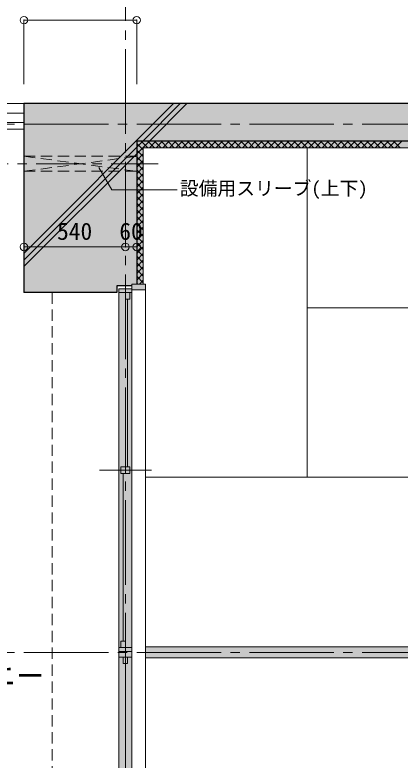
# Model space of a CAD drawing. Units: millimetres at full size, sheet at 1:50. Extents: x -9674 to 9699, y -6794 to 6791.
# Drawn here: x -7341 to -5290, y -54 to 3911 of the extents above; entities that cross this region are included whole.
import ezdxf
from ezdxf.enums import TextEntityAlignment as Align

# ---------------------------------------------------------------- set-up
doc = ezdxf.new("R2010")
doc.units = ezdxf.units.MM
doc.header["$LTSCALE"] = 50
doc.header["$PDMODE"] = 32
doc.header["$PDSIZE"] = 40
for name, pattern in [('CHAIN1', [8, 5, -1, 1, -1]), ('CHAIN2', [12, 9, -1, 1, -1]), ('DASHED1', [1.8, 1.2, -0.6])]:
    doc.linetypes.add(name, pattern=pattern)
for name, color, linetype, lineweight in [('1-0_芯', 2, 'DASHED1', 25), ('1-1_躯体', 2, 'Continuous', 25), ('1-2_間仕切', 3, 'Continuous', 18), ('1-3_建具', 3, 'Continuous', 18), ('1-4_仕上げ', 4, 'Continuous', 9), ('1-6_ﾊﾞﾙｺﾆｰ・階段', 4, 'Continuous', 9), ('1-7_その他', 7, 'DASHED1', 9), ('1-8_ハッチ', 4, 'Continuous', 9), ('1-A_文字', 7, 'Continuous', 9), ('1-B_寸法', 7, 'Continuous', 9), ('1-C_梁', 7, 'DASHED1', 9), ('4-F', 4, 'Continuous', 9)]:
    doc.layers.add(name, color=color, linetype=linetype, lineweight=lineweight)
for name, color, linetype in [('4-0', 1, 'Continuous'), ('4-1', 2, 'Continuous'), ('4-2', 4, 'Continuous')]:
    doc.layers.add(name, color=color, linetype=linetype)
doc.styles.add('ＭＳ ゴシック', font='')
doc.styles.get('ＭＳ ゴシック').set_extended_font_data('MS Gothic')

msp = doc.modelspace()

# ---------------------------------------------------------------- linework, layer by layer
at = {"layer": '1-0_芯', "color": 7, "linetype": 'CHAIN2', "lineweight": 9}
for p, q in [((-6752.5, 4329.12), (-6752.5, -3890.88)), ((-8492.5, 3329.12), (8517.5, 3329.12)), ((-8492.5, 519.12), (3087.5, 519.12))]:
    msp.add_line(p, q, dxfattribs=at)
at = {"layer": '1-1_躯体'}
for p, q in [((-6692.5, 3239.12), (-6692.5, 2479.12)), ((-3092.5, 3239.12), (-6692.5, 3239.12)), ((-6717.5, 2469.12), (-6797.5, 2469.12)), ((-6797.5, 2469.12), (-6797.5, 2434.12)), ((-6797.5, 2434.12), (-7292.5, 2434.12))]:
    msp.add_line(p, q, dxfattribs=at)
msp.add_lwpolyline([(6707.5, 3439.12), (-7292.5, 3439.12), (-7292.5, 2434.12)], dxfattribs=at)
at = {"layer": '1-2_間仕切'}
for p, q in [((-6645.5, 549.12), (-4912.5, 549.12)), ((-6645.5, 489.12), (-4912.5, 489.12))]:
    msp.add_line(p, q, dxfattribs=at)
at = {"layer": '1-3_建具', "color": 7, "lineweight": 9}
for p, q in [((-6787.5, 2454.12), (-6787.5, 2419.12)), ((-6787.5, 2454.12), (-6717.5, 2454.12)), ((-6717.5, 2434.12), (-6787.5, 2434.12)), ((-6787.5, 2419.12), (-6787.5, 559.12)), ((-6717.5, 2419.12), (-6717.5, 2454.12)), ((-6717.5, 2419.12), (-6717.5, 559.12)), ((-6645.5, -2010.88), (-6645.5, 2449.12)), ((-6890.98, 1489.12), (-6614.02, 1489.12)), ((-6787.5, 479.12), (-6787.5, 559.12)), ((-6717.5, 559.12), (-6717.5, 479.12)), ((-6717.5, 544.12), (-6787.5, 544.12)), ((-6787.5, 524.12), (-6717.5, 524.12)), ((-6717.5, 494.12), (-6787.5, 494.12)), ((-6787.5, 479.12), (-6787.5, -200.88)), ((-6717.5, 479.12), (-6717.5, -200.88))]:
    msp.add_line(p, q, dxfattribs=at)
at = {"layer": '1-3_建具'}
for p, q in [((-6752.5, 2399.12), (-6752.5, 2434.12)), ((-6728.5, 2399.12), (-6728.5, 2434.12)), ((-6728.5, 2399.12), (-6752.5, 2399.12)), ((-6740.5, 2399.12), (-6740.5, 1506.62)), ((-6776.5, 1471.62), (-6776.5, 1506.62)), ((-6728.5, 1471.62), (-6776.5, 1471.62)), ((-6764.5, 1471.62), (-6764.5, 579.12)), ((-6752.5, 1471.62), (-6752.5, 1506.62)), ((-6752.5, 579.12), (-6776.5, 579.12)), ((-6776.5, 579.12), (-6776.5, 544.12)), ((-6752.5, 579.12), (-6752.5, 544.12)), ((-6764.5, 459.12), (-6764.5, 494.12)), ((-6740.5, 459.12), (-6740.5, 494.12)), ((-6740.5, 459.12), (-6764.5, 459.12)), ((-6752.5, 459.12), (-6752.5, -180.88))]:
    msp.add_line(p, q, dxfattribs=at)
for points in [[(-6645.5, 2479.12), (-6645.5, 2449.12), (-6717.5, 2449.12)], [(-6645.5, 2479.12), (-6717.5, 2479.12), (-6717.5, 2449.12)], [(-6728.5, 1471.62), (-6728.5, 1506.62), (-6776.5, 1506.62)]]:
    msp.add_lwpolyline(points, dxfattribs=at)
at = {"layer": '1-4_仕上げ'}
for p, q in [((-5785, 3204.12), (-5785, 1450.79)), ((-5785, 2352.45), (-4040, 2352.45)), ((-6645.5, 1450.79), (-3177.5, 1450.79))]:
    msp.add_line(p, q, dxfattribs=at)
at = {"layer": '1-6_ﾊﾞﾙｺﾆｰ・階段', "color": 7}
for p, q in [((-8192.5, 3389.12), (-7292.5, 3389.12)), ((-8142.5, 3339.12), (-7292.5, 3339.12)), ((-8107.5, 3304.12), (-7292.5, 3304.12))]:
    msp.add_line(p, q, dxfattribs=at)
msp.add_lwpolyline([(-8242.5, -2064.88), (-8242.5, 3439.12), (-7292.5, 3439.12)], dxfattribs=at)
at = {"layer": '1-7_その他'}
for p, q in [((-7292.5, 3159.12), (-6692.5, 3159.12)), ((-7292.5, 3159.12), (-6692.5, 3079.12)), ((-7292.5, 3079.12), (-6692.5, 3159.12)), ((-7292.5, 3079.12), (-6692.5, 3079.12))]:
    msp.add_line(p, q, dxfattribs=at)
at = {"layer": '1-7_その他', "linetype": 'CHAIN1'}
msp.add_line((-6577.5, 3119.12), (-7392.5, 3119.12), dxfattribs=at)
at = {"layer": '1-8_ハッチ'}
for p, q in [((-7292.5, 2642.35), (-6495.73, 3439.12)), ((-6660.37, 3239.12), (-6460.37, 3439.12)), ((-6625.02, 3239.12), (-6425.02, 3439.12)), ((-6692.5, 3171.64), (-6625.02, 3239.12)), ((-6692.5, 3206.99), (-6660.37, 3239.12)), ((-6692.5, 3227.68), (-6657.5, 3192.68)), ((-6668.59, 3239.12), (-6633.59, 3204.12)), ((-6633.23, 3239.12), (-6598.23, 3204.12)), ((-6624.66, 3204.12), (-6589.66, 3239.12)), ((-6597.88, 3239.12), (-6562.88, 3204.12)), ((-6589.31, 3204.12), (-6554.31, 3239.12)), ((-6562.52, 3239.12), (-6527.52, 3204.12)), ((-6553.95, 3204.12), (-6518.95, 3239.12)), ((-6527.17, 3239.12), (-6492.17, 3204.12)), ((-6518.6, 3204.12), (-6483.6, 3239.12)), ((-6491.81, 3239.12), (-6456.81, 3204.12)), ((-6483.24, 3204.12), (-6448.24, 3239.12)), ((-6456.46, 3239.12), (-6421.46, 3204.12)), ((-6447.89, 3204.12), (-6412.89, 3239.12)), ((-6421.1, 3239.12), (-6386.1, 3204.12)), ((-6412.53, 3204.12), (-6377.53, 3239.12)), ((-6385.75, 3239.12), (-6350.75, 3204.12)), ((-6377.18, 3204.12), (-6342.18, 3239.12)), ((-6350.39, 3239.12), (-6315.39, 3204.12)), ((-6341.82, 3204.12), (-6306.82, 3239.12)), ((-6315.04, 3239.12), (-6280.04, 3204.12)), ((-6306.47, 3204.12), (-6271.47, 3239.12)), ((-6279.68, 3239.12), (-6244.68, 3204.12)), ((-6271.11, 3204.12), (-6236.11, 3239.12)), ((-6244.32, 3239.12), (-6209.32, 3204.12)), ((-6235.75, 3204.12), (-6200.75, 3239.12)), ((-6208.97, 3239.12), (-6173.97, 3204.12)), ((-6200.4, 3204.12), (-6165.4, 3239.12)), ((-6173.61, 3239.12), (-6138.61, 3204.12)), ((-6165.04, 3204.12), (-6130.04, 3239.12)), ((-6138.26, 3239.12), (-6103.26, 3204.12)), ((-6129.69, 3204.12), (-6094.69, 3239.12)), ((-6102.9, 3239.12), (-6067.9, 3204.12)), ((-6094.33, 3204.12), (-6059.33, 3239.12)), ((-6067.55, 3239.12), (-6032.55, 3204.12)), ((-6058.98, 3204.12), (-6023.98, 3239.12)), ((-6032.19, 3239.12), (-5997.19, 3204.12)), ((-6023.62, 3204.12), (-5988.62, 3239.12)), ((-5996.84, 3239.12), (-5961.84, 3204.12)), ((-5988.27, 3204.12), (-5953.27, 3239.12)), ((-5961.48, 3239.12), (-5926.48, 3204.12)), ((-5952.91, 3204.12), (-5917.91, 3239.12)), ((-5926.13, 3239.12), (-5891.13, 3204.12)), ((-5917.56, 3204.12), (-5882.56, 3239.12)), ((-5890.77, 3239.12), (-5855.77, 3204.12)), ((-5882.2, 3204.12), (-5847.2, 3239.12)), ((-5855.42, 3239.12), (-5820.42, 3204.12)), ((-5846.85, 3204.12), (-5811.85, 3239.12)), ((-5820.06, 3239.12), (-5785.06, 3204.12)), ((-5811.49, 3204.12), (-5776.49, 3239.12)), ((-5784.71, 3239.12), (-5749.71, 3204.12)), ((-5776.14, 3204.12), (-5741.14, 3239.12)), ((-5749.35, 3239.12), (-5714.35, 3204.12)), ((-5740.78, 3204.12), (-5705.78, 3239.12)), ((-5713.99, 3239.12), (-5678.99, 3204.12)), ((-5705.42, 3204.12), (-5670.42, 3239.12)), ((-5678.64, 3239.12), (-5643.64, 3204.12)), ((-5670.07, 3204.12), (-5635.07, 3239.12)), ((-5643.28, 3239.12), (-5608.28, 3204.12)), ((-5634.71, 3204.12), (-5599.71, 3239.12)), ((-5607.93, 3239.12), (-5572.93, 3204.12)), ((-5599.36, 3204.12), (-5564.36, 3239.12)), ((-5572.57, 3239.12), (-5537.57, 3204.12)), ((-5564, 3204.12), (-5529, 3239.12)), ((-5537.22, 3239.12), (-5502.22, 3204.12)), ((-5528.65, 3204.12), (-5493.65, 3239.12)), ((-5501.86, 3239.12), (-5466.86, 3204.12)), ((-5493.29, 3204.12), (-5458.29, 3239.12)), ((-5466.51, 3239.12), (-5431.51, 3204.12)), ((-5457.94, 3204.12), (-5422.94, 3239.12)), ((-5431.15, 3239.12), (-5396.15, 3204.12)), ((-5422.58, 3204.12), (-5387.58, 3239.12)), ((-5395.8, 3239.12), (-5360.8, 3204.12)), ((-5387.23, 3204.12), (-5352.23, 3239.12)), ((-5360.44, 3239.12), (-5325.44, 3204.12)), ((-5351.87, 3204.12), (-5316.87, 3239.12)), ((-5325.09, 3239.12), (-5290.09, 3204.12)), ((-5316.52, 3204.12), (-5281.52, 3239.12)), ((-7292.5, 2606.99), (-6692.5, 3206.99)), ((-6692.5, 3192.32), (-6657.5, 3157.32)), ((-7292.5, 2571.64), (-6692.5, 3171.64)), ((-6692.5, 3136.28), (-6657.5, 3171.28)), ((-6692.5, 3156.97), (-6657.5, 3121.97)), ((-6692.5, 3100.93), (-6657.5, 3135.93)), ((-6692.5, 3121.61), (-6657.5, 3086.61)), ((-6692.5, 3065.57), (-6657.5, 3100.57)), ((-6692.5, 3086.26), (-6657.5, 3051.26)), ((-6692.5, 3030.22), (-6657.5, 3065.22)), ((-6692.5, 3050.9), (-6657.5, 3015.9)), ((-6692.5, 2994.86), (-6657.5, 3029.86)), ((-6692.5, 3015.54), (-6657.5, 2980.54)), ((-6692.5, 2959.51), (-6657.5, 2994.51)), ((-6692.5, 2980.19), (-6657.5, 2945.19)), ((-6692.5, 2924.15), (-6657.5, 2959.15)), ((-6692.5, 2944.83), (-6657.5, 2909.83)), ((-6692.5, 2888.8), (-6657.5, 2923.8)), ((-6692.5, 2909.48), (-6657.5, 2874.48)), ((-6692.5, 2853.44), (-6657.5, 2888.44)), ((-6692.5, 2874.12), (-6657.5, 2839.12)), ((-6692.5, 2818.09), (-6657.5, 2853.09)), ((-6692.5, 2838.77), (-6657.5, 2803.77)), ((-6692.5, 2782.73), (-6657.5, 2817.73)), ((-6692.5, 2803.41), (-6657.5, 2768.41)), ((-6692.5, 2747.38), (-6657.5, 2782.38)), ((-6692.5, 2768.06), (-6657.5, 2733.06)), ((-6692.5, 2712.02), (-6657.5, 2747.02)), ((-6692.5, 2732.7), (-6657.5, 2697.7)), ((-6692.5, 2676.66), (-6657.5, 2711.66)), ((-6692.5, 2697.35), (-6657.5, 2662.35)), ((-6692.5, 2641.31), (-6657.5, 2676.31)), ((-6692.5, 2661.99), (-6657.5, 2626.99)), ((-6692.5, 2605.95), (-6657.5, 2640.95)), ((-6692.5, 2626.64), (-6657.5, 2591.64)), ((-6692.5, 2570.6), (-6657.5, 2605.6)), ((-6692.5, 2591.28), (-6657.5, 2556.28)), ((-6692.5, 2535.24), (-6657.5, 2570.24)), ((-6692.5, 2555.93), (-6657.5, 2520.93)), ((-6692.5, 2499.89), (-6657.5, 2534.89)), ((-6692.5, 2520.57), (-6657.5, 2485.57)), ((-6677.91, 2479.12), (-6657.5, 2499.53)), ((-6692.5, 2485.21), (-6686.41, 2479.12))]:
    msp.add_line(p, q, dxfattribs=at)
msp.add_lwpolyline([(-3092.5, 3204.12), (-6657.5, 3204.12), (-6657.5, 2479.12)], dxfattribs=at)
at = {"layer": '1-A_文字'}
msp.add_lwpolyline([(-6893.5, 3099.61), (-6824.36, 2979.87), (-6476.53, 2979.87)], dxfattribs=at)
at = {"layer": '1-B_寸法'}
for p, q in [((-7292.5, 3883.43), (-7292.5, 3543.23)), ((-7292.5, 3883.43), (-6692.5, 3883.43)), ((-6692.5, 3883.43), (-6692.5, 3543.23)), ((-6752.5, 2676.66), (-7292.5, 2676.66)), ((-6692.5, 2676.66), (-6752.5, 2676.66))]:
    msp.add_line(p, q, dxfattribs=at)
at = {"layer": '1-B_寸法', "color": 3}
for p in [(-7292.5, 3883.43), (-6692.5, 3883.43), (-7292.5, 2676.66), (-6752.5, 2676.66), (-6692.5, 2676.66)]:
    msp.add_point(p, dxfattribs=at)
at = {"layer": '1-C_梁'}
msp.add_line((-7142.5, 2434.12), (-7142.5, -1995.88), dxfattribs=at)
at = {"layer": '4-0'}
for points in [[(-7292.5, 3439.12), (-7292.5, 2434.12), (-6797.5, 2434.12)], [(-7292.5, 3439.12), (-6797.5, 2434.12), (-6797.5, 2469.12)], [(-7292.5, 3439.12), (-6797.5, 2469.12), (-6717.5, 2469.12)], [(-7292.5, 3439.12), (-6717.5, 2469.12), (-6717.5, 2479.12)], [(-7292.5, 3439.12), (-6717.5, 2479.12), (-6692.5, 2479.12)], [(-7292.5, 3439.12), (-6692.5, 2479.12), (-6692.5, 3239.12)], [(-7292.5, 3439.12), (-6692.5, 3239.12), (-3092.5, 3239.12)], [(-7292.5, 3439.12), (-3092.5, 3239.12), (1857.5, 3239.12)], [(-7292.5, 3439.12), (1857.5, 3239.12), (6207.5, 3239.12)], [(6707.5, 3439.12), (-7292.5, 3439.12), (6207.5, 3239.12)]]:
    msp.add_solid(points, dxfattribs=at)
at = {"layer": '4-1'}
msp.add_solid([(-6787.5, 2454.12), (-6717.5, 2454.12), (-6787.5, -2015.88), (-6717.5, -2015.88)], dxfattribs=at)
at = {"layer": '4-2'}
msp.add_solid([(-6645.5, 549.12), (-6645.5, 489.12), (-4912.5, 549.12), (-4912.5, 489.12)], dxfattribs=at)
at = {"layer": '4-F'}
for points in [[(-6692.5, 3239.12), (-6657.5, 3239.12), (-6692.5, 2479.12), (-6657.5, 2479.12)], [(-6657.5, 3239.12), (-6657.5, 3204.12), (-3177.5, 3239.12), (-3177.5, 3204.12)], [(-6717.5, 2479.12), (-6717.5, 2454.12), (-6645.5, 2479.12), (-6645.5, 2449.12)], [(-6717.5, 2454.12), (-6717.5, 2449.12), (-6645.5, 2449.12)]]:
    msp.add_solid(points, dxfattribs=at)

# ---------------------------------------------------------------- texts
at = {"layer": '1-A_文字', "style": 'ＭＳ ゴシック'}
for s, height, p in [('設備用スリーブ(上下)', 73.31, (-6462.42, 2929.8)), ('バルコニー', 110, (-7934.87, 306.53))]:
    msp.add_text(s, height=height, dxfattribs=at).set_placement(p, align=Align.BOTTOM_LEFT)
at = {"layer": '1-B_寸法', "style": 'ＭＳ ゴシック'}
for s, p in [('540', (-7116.25, 2686.66)), ('60', (-6785, 2686.66))]:
    msp.add_text(s, height=91.64, dxfattribs=at).set_placement(p, align=Align.BOTTOM_LEFT)

doc.saveas('drawing.dxf')
